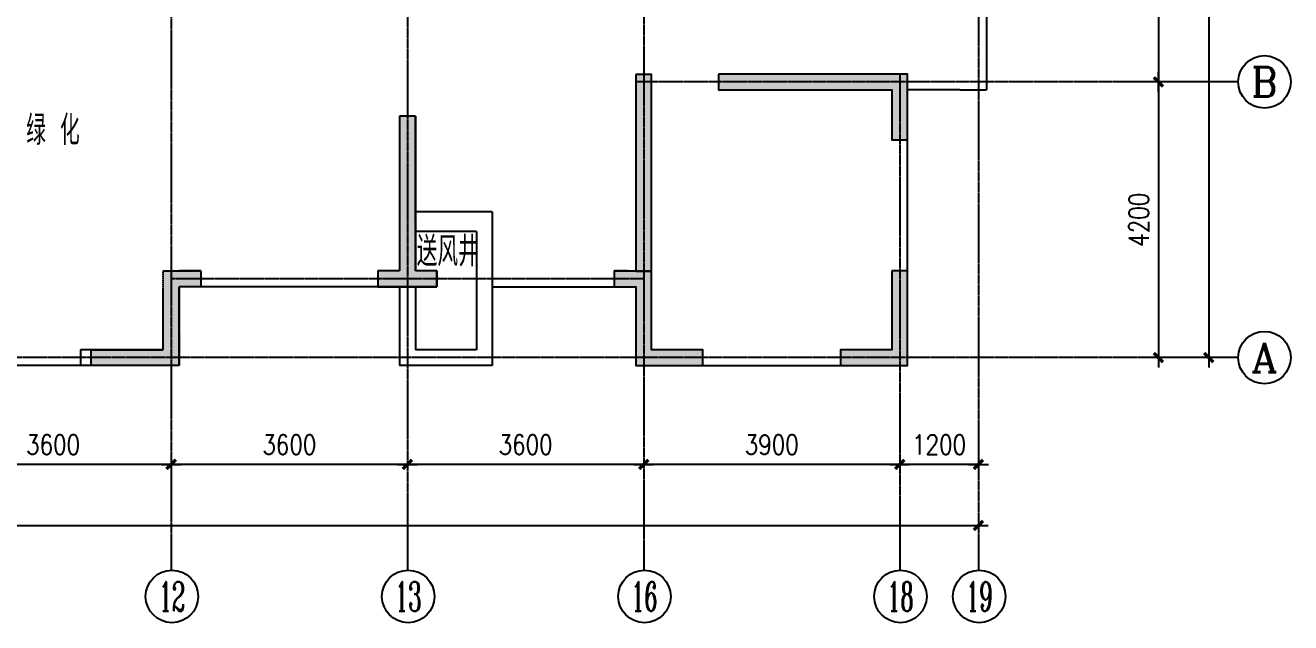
# Model space of a CAD drawing. Extents: x -170759 to 304867, y -311201 to 112352.
# Drawn here: x 212477 to 231757, y 30701 to 39802 of the extents above; entities that cross this region are included whole.
import ezdxf
from ezdxf.enums import TextEntityAlignment as Align

# ---------------------------------------------------------------- set-up
doc = ezdxf.new("R2010")
doc.units = 0
for name, pattern in [('ACAD_ISO04W100', [30.5, 24, -3, 0.5, -3]), ('DASH', [0.35, 0.25, -0.1]), ('DOTE', [2.42, 2, -0.2, 0.02, -0.2])]:
    doc.linetypes.add(name, pattern=pattern)
doc.layers.get('0').update_dxf_attribs({"linetype": 'CONTINUOUS'})
doc.layers.get('DEFPOINTS').update_dxf_attribs({"linetype": 'CONTINUOUS'})
for name, color, linetype in [('AXIS', 3, 'CONTINUOUS'), ('AXIS_TEXT', 7, 'CONTINUOUS'), ('DOOR', 2, 'CONTINUOUS'), ('DOTE', 251, 'CONTINUOUS'), ('TEX', 7, 'CONTINUOUS'), ('TXT', 3, 'CONTINUOUS'), ('WALL', 7, 'CONTINUOUS'), ('ZXX', 2, 'ACAD_ISO04W100')]:
    doc.layers.add(name, color=color, linetype=linetype)
doc.styles.add('COMPLEX', font='COMPLEX')
doc.styles.add('DIM_FONT', font='SIMPLEX.shx', dxfattribs={"width": 0.8})
doc.styles.add('HZTXT', font='txt.shx', dxfattribs={"width": 0.8, "bigfont": 'hztxt.shx'})
doc.styles.add('HZXXX', font='romans', dxfattribs={"width": 0.7, "bigfont": 'hzs'})
doc.dimstyles.new('AXIS', dxfattribs={"dimtxt": 300, "dimasz": 1, "dimexe": 250, "dimexo": 300, "dimgap": 150, "dimtad": 1, "dimdec": 0, "dimdsep": 46, "dimtxsty": 'DIM_FONT', "dimblk": '_DIMX', "dimblk1": '_DIMX', "dimblk2": '_DIMX', "dimcen": 2.5, "dimse1": 1, "dimse2": 1, "dimclrd": 3, "dimclre": 3, "dimclrt": 7, "dimadec": 0, "dimazin": 0, "dimtfac": 1, "dimtdec": 0, "dimtix": 1, "dimtmove": 2, "dimatfit": 3, "dimldrblk": '_DIMX', "dimfxl": 0, "dimtolj": 1, "dimtzin": 0, "dimarcsym": 0})

# ---------------------------------------------------------------- blocks, each defined once
blk = doc.blocks.new('_DIMX')
blk.add_line((-150, 0), (150, 0))
at = {"const_width": 50}
blk.add_lwpolyline([(-70, -70), (70, 70)], dxfattribs=at)
blk = doc.blocks.new('_AXISO')
blk.add_circle((0, 0), 0.5)
at = {"layer": 'AXIS_TEXT', "style": 'COMPLEX', "width": 1.041667}
blk.add_attdef('A', text='', height=0.56, dxfattribs=at).set_placement((-0.25, -0.28), (0.25, -0.28), align=Align.FIT)
blk = doc.blocks.new('*D348')
at = {"layer": 'AXIS', "color": 3, "lineweight": -2}
blk.add_line((226999, 33113), (225801, 33113), dxfattribs=at)
at = {"layer": 'DEFPOINTS', "color": 0}
for p in [(227000, 36640), (225800, 33974), (225800, 33113)]:
    blk.add_point(p, dxfattribs=at)
at = {"layer": 'AXIS', "color": 3, "lineweight": -2, "rotation": 180}
blk.add_blockref('_DIMX', (225800, 33113), dxfattribs=at)
at = {"layer": 'AXIS', "color": 3, "lineweight": -2}
blk.add_blockref('_DIMX', (227000, 33113), dxfattribs=at)
at = {"layer": 'AXIS', "color": 7, "insert": (226400, 33413), "char_height": 300, "attachment_point": 5, "style": 'DIM_FONT'}
blk.add_mtext('\\A1;1200', dxfattribs=at)
blk = doc.blocks.new('*D349')
at = {"layer": 'AXIS', "color": 3, "lineweight": -2}
blk.add_line((218299, 33113), (214701, 33113), dxfattribs=at)
at = {"layer": 'DEFPOINTS', "color": 0}
for p in [(214700, 33974), (218300, 33974), (214700, 33113)]:
    blk.add_point(p, dxfattribs=at)
at = {"layer": 'AXIS', "color": 3, "lineweight": -2, "rotation": 180}
blk.add_blockref('_DIMX', (214700, 33113), dxfattribs=at)
at = {"layer": 'AXIS', "color": 3, "lineweight": -2}
blk.add_blockref('_DIMX', (218300, 33113), dxfattribs=at)
at = {"layer": 'AXIS', "color": 7, "insert": (216500, 33413), "char_height": 300, "attachment_point": 5, "style": 'DIM_FONT'}
blk.add_mtext('\\A1;3600', dxfattribs=at)
blk = doc.blocks.new('*D350')
at = {"layer": 'AXIS', "color": 3, "lineweight": -2}
blk.add_line((221899, 33113), (218301, 33113), dxfattribs=at)
at = {"layer": 'DEFPOINTS', "color": 0}
for p in [(218300, 33974), (221900, 33974), (218300, 33113)]:
    blk.add_point(p, dxfattribs=at)
at = {"layer": 'AXIS', "color": 3, "lineweight": -2, "rotation": 180}
blk.add_blockref('_DIMX', (218300, 33113), dxfattribs=at)
at = {"layer": 'AXIS', "color": 3, "lineweight": -2}
blk.add_blockref('_DIMX', (221900, 33113), dxfattribs=at)
at = {"layer": 'AXIS', "color": 7, "insert": (220100, 33413), "char_height": 300, "attachment_point": 5, "style": 'DIM_FONT'}
blk.add_mtext('\\A1;3600', dxfattribs=at)
blk = doc.blocks.new('*D356')
at = {"layer": 'AXIS', "color": 3, "lineweight": -2}
blk.add_line((214699, 33113), (211101, 33113), dxfattribs=at)
at = {"layer": 'DEFPOINTS', "color": 0}
for p in [(211100, 33974), (214700, 33974), (211100, 33113)]:
    blk.add_point(p, dxfattribs=at)
at = {"layer": 'AXIS', "color": 3, "lineweight": -2, "rotation": 180}
blk.add_blockref('_DIMX', (211100, 33113), dxfattribs=at)
at = {"layer": 'AXIS', "color": 3, "lineweight": -2}
blk.add_blockref('_DIMX', (214700, 33113), dxfattribs=at)
at = {"layer": 'AXIS', "color": 7, "insert": (212900, 33413), "char_height": 300, "attachment_point": 5, "style": 'DIM_FONT'}
blk.add_mtext('\\A1;3600', dxfattribs=at)
blk = doc.blocks.new('*D361')
at = {"layer": 'AXIS', "color": 3, "lineweight": -2}
blk.add_line((225799, 33113), (221901, 33113), dxfattribs=at)
at = {"layer": 'DEFPOINTS', "color": 0}
for p in [(221900, 33974), (225800, 33974), (221900, 33113)]:
    blk.add_point(p, dxfattribs=at)
at = {"layer": 'AXIS', "color": 3, "lineweight": -2, "rotation": 180}
blk.add_blockref('_DIMX', (221900, 33113), dxfattribs=at)
at = {"layer": 'AXIS', "color": 3, "lineweight": -2}
blk.add_blockref('_DIMX', (225800, 33113), dxfattribs=at)
at = {"layer": 'AXIS', "color": 7, "insert": (223850, 33413), "char_height": 300, "attachment_point": 5, "style": 'DIM_FONT'}
blk.add_mtext('\\A1;3900', dxfattribs=at)
blk = doc.blocks.new('*D362')
at = {"layer": 'AXIS', "color": 3, "lineweight": -2}
blk.add_line((229743, 42239), (229743, 38941), dxfattribs=at)
at = {"layer": 'DEFPOINTS', "color": 0}
for p in [(227876, 42240), (227876, 38940), (229743, 38940)]:
    blk.add_point(p, dxfattribs=at)
at = {"layer": 'AXIS', "color": 3, "lineweight": -2}
for p, rotation in [((229743, 42240), 90), ((229743, 38940), 270)]:
    blk.add_blockref('_DIMX', p, dxfattribs=dict(at, rotation=rotation))
at = {"layer": 'AXIS', "color": 7, "insert": (229443, 40590), "char_height": 300, "attachment_point": 5, "rotation": 90, "style": 'DIM_FONT'}
blk.add_mtext('\\A1;3300', dxfattribs=at)
blk = doc.blocks.new('*D363')
at = {"layer": 'AXIS', "color": 3, "lineweight": -2}
blk.add_line((230508, 49139), (230508, 34741), dxfattribs=at)
at = {"layer": 'DEFPOINTS', "color": 0}
for p in [(228794, 49140), (228794, 34740), (230508, 34740)]:
    blk.add_point(p, dxfattribs=at)
at = {"layer": 'AXIS', "color": 3, "lineweight": -2}
for p, rotation in [((230508, 49140), 90), ((230508, 34740), 270)]:
    blk.add_blockref('_DIMX', p, dxfattribs=dict(at, rotation=rotation))
at = {"layer": 'AXIS', "color": 7, "insert": (230170, 41634), "char_height": 300, "attachment_point": 5, "rotation": 90, "style": 'DIM_FONT'}
blk.add_mtext('\\A1;14400', dxfattribs=at)
blk = doc.blocks.new('*D364')
at = {"layer": 'AXIS', "color": 3, "lineweight": -2}
blk.add_line((229743, 38939), (229743, 34741), dxfattribs=at)
at = {"layer": 'DEFPOINTS', "color": 0}
for p in [(227876, 38940), (227876, 34740), (229743, 34740)]:
    blk.add_point(p, dxfattribs=at)
at = {"layer": 'AXIS', "color": 3, "lineweight": -2}
for p, rotation in [((229743, 38940), 90), ((229743, 34740), 270)]:
    blk.add_blockref('_DIMX', p, dxfattribs=dict(at, rotation=rotation))
at = {"layer": 'AXIS', "color": 7, "insert": (229443, 36840), "char_height": 300, "attachment_point": 5, "rotation": 90, "style": 'DIM_FONT'}
blk.add_mtext('\\A1;4200', dxfattribs=at)

msp = doc.modelspace()

# ---------------------------------------------------------------- hatches: boundary and pattern name
at = {"layer": 'ZXX'}
msp.add_hatch(color=256, dxfattribs=at).paths.add_polyline_path([(221779.50572, 39051.45781), (222019.50572, 39051.45781), (222019.50572, 36058.05454), (221779.50572, 36058.72064)])
h = msp.add_hatch(color=256, dxfattribs=at)
h.paths.add_polyline_path([(223039.50572, 39059.63652), (225799.50572, 39059.63652), (225799.50572, 38939.63652), (223039.50572, 38939.63652)])
h.paths.add_polyline_path([(223039.50572, 38939.63652), (225799.50572, 38939.63652), (225799.50572, 38059.63652), (225679.50572, 38059.63652), (225679.50572, 38819.63652), (223039.50572, 38819.63652)])
h.paths.add_polyline_path([(225799.50572, 38939.63652), (225919.50572, 38939.63652), (225919.50572, 38059.63652), (225799.50572, 38059.63652)])
h.paths.add_polyline_path([(225799.50572, 39059.63652), (225919.50572, 39059.63652), (225919.50572, 38939.63652), (225799.50572, 38939.63652)])
h = msp.add_hatch(color=256, dxfattribs=at)
h.paths.add_polyline_path([(218299.50572, 38419.63652), (218419.50572, 38419.63652), (218419.50572, 36059.63652), (218749.50572, 36059.63652), (218749.50572, 35939.63652), (218299.50572, 35939.63652)])
h.paths.add_polyline_path([(218179.50572, 38419.63652), (218299.50572, 38419.63652), (218299.50572, 35939.63652), (217849.50572, 35939.63652), (217849.50572, 36059.63652), (218179.50572, 36059.63652)])
h.paths.add_polyline_path([(217849.50572, 35939.63652), (218299.50572, 35939.63652), (218299.50572, 35819.63652), (217849.50572, 35819.63652)])
h.paths.add_polyline_path([(218299.50572, 35939.63652), (218749.50572, 35939.63652), (218749.50572, 35819.63652), (218299.50572, 35819.63652)])
h = msp.add_hatch(color=256, dxfattribs=at)
h.paths.add_polyline_path([(214699.50572, 36059.63652), (215149.50572, 36059.63652), (215149.50572, 35939.63652), (214699.50572, 35939.63652)])
h.paths.add_polyline_path([(214699.50572, 35939.63652), (215149.50572, 35939.63652), (215149.50572, 35819.63652), (214819.50572, 35819.63652), (214819.50572, 34739.63652), (214699.50572, 34739.63652)])
h.paths.add_polyline_path([(214579.50572, 36059.63652), (214699.50572, 36059.63652), (214699.50572, 34739.63652), (213479.50572, 34739.63652), (213479.50572, 34859.63652), (214579.50572, 34859.63652)])
h.paths.add_polyline_path([(213479.50572, 34739.63652), (214699.50572, 34739.63652), (214699.50572, 34619.63652), (213479.50572, 34619.63652)])
h.paths.add_polyline_path([(214699.50572, 34739.63652), (214819.50572, 34739.63652), (214819.50572, 34619.63652), (214699.50572, 34619.63652)])
h = msp.add_hatch(color=256, dxfattribs=at)
h.paths.add_polyline_path([(221449.50572, 35939.63652), (221899.50572, 35939.63652), (221899.50572, 34739.63652), (221779.50572, 34739.63652), (221779.50572, 35819.63652), (221449.50572, 35819.63652)])
h.paths.add_polyline_path([(221449.50572, 36059.63652), (221899.50572, 36058.38759), (221899.50572, 35939.63652), (221449.50572, 35939.63652)])
h.paths.add_polyline_path([(221899.50572, 36058.38759), (222019.50572, 36058.05454), (222019.50572, 34859.63652), (222799.50572, 34859.63652), (222799.50572, 34739.63652), (221899.50572, 34739.63652)])
h.paths.add_polyline_path([(221779.50572, 34739.63652), (221799.50572, 34739.63652), (221899.50572, 34739.63652), (221899.50572, 34619.63652), (221779.50572, 34619.63652)])
h.paths.add_polyline_path([(221899.50572, 34739.63652), (222799.50572, 34739.63652), (222799.50572, 34619.63652), (221899.50572, 34619.63652)])
h = msp.add_hatch(color=256, dxfattribs=at)
h.paths.add_polyline_path([(225679.50572, 36059.63652), (225799.50572, 36059.63652), (225799.50572, 34739.63652), (224899.50572, 34739.63652), (224899.50572, 34859.63652), (225679.50572, 34859.63652)])
h.paths.add_polyline_path([(225799.50572, 36059.63652), (225919.50572, 36059.63652), (225919.50572, 34739.63652), (225799.50572, 34739.63652)])
h.paths.add_polyline_path([(224899.50572, 34739.63652), (225799.50572, 34739.63652), (225799.50572, 34619.63652), (224899.50572, 34619.63652)])
h.paths.add_polyline_path([(225799.50572, 34739.63652), (225919.50572, 34739.63652), (225919.50572, 34619.63652), (225799.50572, 34619.63652)])

# ---------------------------------------------------------------- linework, layer by layer
at = {"layer": 'AXIS'}
for p, q in [((230956.70671, 38939.63652), (229320.10134, 38939.63652)), ((230956.70671, 34739.63652), (229442.67547, 34739.63652)), ((214699.50572, 31932.34873), (214699.50572, 31501.22938)), ((218299.50572, 31932.34873), (218299.50572, 31501.22938)), ((221899.50572, 31932.34873), (221899.50572, 31501.22938)), ((225799.50572, 31932.34873), (225799.50572, 31501.22938)), ((226999.50572, 31932.34873), (226999.50572, 31501.22938))]:
    msp.add_line(p, q, dxfattribs=at)
at = {"layer": 'DOOR', "linetype": 'DASH'}
for p, q in [((227119.50572, 40139.63652), (227119.50572, 38819.63652)), ((225919.50572, 34619.63652), (225919.50572, 39059.63652)), ((226719.50572, 38819.63652), (225919.50572, 38819.63652)), ((226719.50572, 38819.63652), (227119.50572, 38819.63652)), ((217849.50572, 35819.63652), (215149.50572, 35819.63652)), ((219589.50572, 35819.63652), (221449.50572, 35819.63652)), ((213319.50572, 34619.63652), (211219.50572, 34619.63652)), ((222799.50572, 34619.63652), (224899.50572, 34619.63652))]:
    msp.add_line(p, q, dxfattribs=at)
at = {"layer": 'DOOR'}
for p, q in [((219589.50572, 36959.63652), (218419.50572, 36959.63652)), ((219589.50572, 36959.63652), (219589.50572, 34619.63652)), ((219349.50572, 36659.63652), (218419.50572, 36659.63652)), ((219349.50572, 36659.63652), (219349.50572, 34859.63652)), ((218179.50572, 35819.63652), (218179.50572, 34619.63652)), ((218419.50572, 35819.63652), (218419.50572, 34859.63652)), ((219349.50572, 34859.63652), (218419.50572, 34859.63652)), ((219589.50572, 34619.63652), (218179.50572, 34619.63652))]:
    msp.add_line(p, q, dxfattribs=at)
at = {"layer": 'DOTE', "linetype": 'DOTE', "ltscale": 0.5}
for p, q in [((226999.50572, 51580.71952), (226999.50572, 31719.02582)), ((218299.50572, 43019.63652), (218299.50572, 31719.02582)), ((214699.50572, 40859.63652), (214699.50572, 31719.02582)), ((221899.50572, 40739.63652), (221899.50572, 31719.02582)), ((225799.50572, 39059.63652), (225799.50572, 31719.02582)), ((230042.56401, 38939.63652), (221779.50572, 38939.63652)), ((221899.50572, 35939.63652), (214699.50572, 35939.63652)), ((230042.56401, 34739.63652), (211099.50572, 34739.63652))]:
    msp.add_line(p, q, dxfattribs=at)
at = {"layer": 'WALL'}
for p, q in [((218419.50572, 38419.63652), (218179.50572, 38419.63652)), ((218179.50572, 38419.63652), (218179.50572, 36059.63652)), ((218419.50572, 38419.63652), (218419.50572, 36059.63652)), ((215149.50572, 36059.63652), (214819.50572, 36059.63652)), ((215149.50572, 36059.63652), (215149.50572, 35819.63652)), ((217849.50572, 36059.63652), (217849.50572, 35819.63652)), ((218179.50572, 36059.63652), (217849.50572, 36059.63652)), ((218749.50572, 36059.63652), (218419.50572, 36059.63652)), ((218749.50572, 36059.63652), (218749.50572, 35819.63652)), ((215149.50572, 35819.63652), (214819.50572, 35819.63652)), ((214819.50572, 34619.63652), (214819.50572, 35819.63652)), ((218749.50572, 35819.63652), (217849.50572, 35819.63652)), ((214579.50572, 34859.63652), (213319.50572, 34859.63652)), ((213319.50572, 34859.63652), (213319.50572, 34619.63652)), ((213319.50572, 34839.63652), (213319.50572, 34619.63652)), ((214819.50572, 34619.63652), (213319.50572, 34619.63652))]:
    msp.add_line(p, q, dxfattribs=at)
for points in [[(221779.50572, 39051.45781), (221779.50572, 36058.72064), (221449.50572, 36058.72064), (221449.50572, 35819.63652), (221779.50572, 35819.63652), (221779.50572, 34619.63652), (222799.50572, 34619.63652), (222799.50572, 34859.63652), (222019.50572, 34859.63652), (222019.50572, 39051.45781)], [(223039.50572, 39059.63652), (223039.50572, 38819.63652), (225679.50572, 38819.63652), (225679.50572, 38059.63652), (225919.50572, 38059.63652), (225919.50572, 39059.63652)], [(225679.50572, 36059.63652), (225679.50572, 34859.63652), (224899.50572, 34859.63652), (224899.50572, 34619.63652), (225919.50572, 34619.63652), (225919.50572, 36059.63652)]]:
    msp.add_lwpolyline(points, close=True, dxfattribs=at)
at = {"layer": 'ZXX'}
for points in [[(222019.50572, 36058.05454), (222019.50572, 39051.45781), (221779.50572, 39051.45781), (221779.50572, 36058.05454), (222019.50572, 36058.05454)], [(225679.50572, 38059.63652), (225919.50572, 38059.63652), (225919.50572, 39059.63652), (223039.50572, 39059.63652), (223039.50572, 38819.63652), (225679.50572, 38819.63652), (225679.50572, 38059.63652)], [(218749.50572, 35819.63652), (218749.50572, 36059.63652), (218419.50572, 36059.63652), (218419.50572, 38419.63652), (218179.50572, 38419.63652), (218179.50572, 36059.63652), (217849.50572, 36059.63652), (217849.50572, 35819.63652), (218749.50572, 35819.63652)], [(213479.50572, 34619.63652), (213479.50572, 34859.63652), (214579.50572, 34859.63652), (214579.50572, 36059.63652), (215149.50572, 36059.63652), (215149.50572, 35819.63652), (214819.50572, 35819.63652), (214819.50572, 34619.63652), (213479.50572, 34619.63652)], [(222799.50572, 34619.63652), (222799.50572, 34859.63652), (222019.50572, 34859.63652), (222019.50572, 36058.05454), (221449.50572, 36059.63652), (221449.50572, 35819.63652), (221779.50572, 35819.63652), (221779.50572, 34619.63652), (222799.50572, 34619.63652)], [(225919.50572, 36059.63652), (225679.50572, 36059.63652), (225679.50572, 34859.63652), (224899.50572, 34859.63652), (224899.50572, 34619.63652), (225919.50572, 34619.63652), (225919.50572, 36059.63652)]]:
    msp.add_lwpolyline(points, dxfattribs=at)

# ---------------------------------------------------------------- block references
at = {"layer": 'AXIS'}
ref = msp.add_blockref('_AXISO', (231356.70671, 38939.63652), dxfattribs=dict(at, xscale=800, yscale=800, zscale=800))
ref.add_attrib('A', 'B', dxfattribs={"layer": 'AXIS_TEXT', "height": 448, "style": 'COMPLEX', "width": 1.102941}).set_placement((231156.70671, 38715.63652), (231556.70671, 38715.63652), align=Align.FIT)
at = {"layer": 'AXIS', "xscale": 800, "yscale": 800, "zscale": 800}
msp.add_blockref('_AXISO', (231356.70671, 34739.63652), dxfattribs=at).add_auto_attribs({'A': 'A'})
at = {"layer": 'AXIS'}
ref = msp.add_blockref('_AXISO', (214710.61231, 31101.3836), dxfattribs=dict(at, xscale=800, yscale=800, zscale=800))
ref.add_attrib('A', '12', dxfattribs={"layer": 'AXIS_TEXT', "height": 448, "style": 'COMPLEX', "width": 0.646552}).set_placement((214510.61231, 30877.3836), (214910.61231, 30877.3836), align=Align.FIT)
ref = msp.add_blockref('_AXISO', (218310.61231, 31101.3836), dxfattribs=dict(at, xscale=800, yscale=800, zscale=800))
ref.add_attrib('A', '13', dxfattribs={"layer": 'AXIS_TEXT', "height": 448, "style": 'COMPLEX', "width": 0.646552}).set_placement((218110.61231, 30877.3836), (218510.61231, 30877.3836), align=Align.FIT)
ref = msp.add_blockref('_AXISO', (221910.61231, 31101.3836), dxfattribs=dict(at, xscale=800, yscale=800, zscale=800))
ref.add_attrib('A', '16', dxfattribs={"layer": 'AXIS_TEXT', "height": 448, "style": 'COMPLEX', "width": 0.646552}).set_placement((221710.61231, 30877.3836), (222110.61231, 30877.3836), align=Align.FIT)
ref = msp.add_blockref('_AXISO', (225810.61231, 31101.3836), dxfattribs=dict(at, xscale=800, yscale=800, zscale=800))
ref.add_attrib('A', '18', dxfattribs={"layer": 'AXIS_TEXT', "height": 448, "style": 'COMPLEX', "width": 0.646552}).set_placement((225610.61231, 30877.3836), (226010.61231, 30877.3836), align=Align.FIT)
ref = msp.add_blockref('_AXISO', (227010.61231, 31101.3836), dxfattribs=dict(at, xscale=800, yscale=800, zscale=800))
ref.add_attrib('A', '19', dxfattribs={"layer": 'AXIS_TEXT', "height": 448, "style": 'COMPLEX', "width": 0.646552}).set_placement((226810.61231, 30877.3836), (227210.61231, 30877.3836), align=Align.FIT)

# ---------------------------------------------------------------- texts
at = {"layer": 'TEX', "color": 3, "style": 'HZXXX', "text_generation_flag": 6, "width": 0.7}
msp.add_text('绿 化', height=450, rotation=180, dxfattribs=at).set_placement((212491.11073, 37979.05155))
at = {"layer": 'TXT', "color": 3, "linetype": 'Continuous', "style": 'HZTXT', "width": 0.7}
msp.add_text('送风井', height=450, dxfattribs=at).set_placement((218441.08913, 36132.33177, 0))

# ---------------------------------------------------------------- dimensions: what is measured, and where the dimension line sits
at = {"layer": 'AXIS'}
dim = msp.add_linear_dim(base=(230508.16234, 34739.63652), p1=(228793.72479, 49139.63652), p2=(228793.72479, 34739.63652), angle=90, dimstyle='AXIS', dxfattribs=at)
dim.commit()
dim.dimension.update_dxf_attribs({"geometry": '*D363', "text_midpoint": (230170.18462, 41633.71312), "dimtype": 160})
for base, p1, p2, picture, middle in [((229742.54397, 38939.63652), (227876.05356, 42239.63652), (227876.05356, 38939.63652), '*D362', (229442.54397, 40589.63652)), ((229742.54397, 34739.63652), (227876.05356, 38939.63652), (227876.05356, 34739.63652), '*D364', (229442.54397, 36839.63652))]:
    dim = msp.add_linear_dim(base=base, p1=p1, p2=p2, angle=90, dimstyle='AXIS', override={"dimse1": 1}, dxfattribs=at)
    dim.commit()
    dim.dimension.update_dxf_attribs({"geometry": picture, "text_midpoint": middle})
dim = msp.add_linear_dim(base=(225799.50572, 33113.23569), p1=(226999.50572, 36639.63652), p2=(225799.50572, 33973.70595), dimstyle='AXIS', dxfattribs=at)
dim.commit()
dim.dimension.update_dxf_attribs({"geometry": '*D348', "text_midpoint": (226399.50572, 33413.23569)})
for base, p1, p2, picture, middle in [((211099.50572, 33113.23569), (214699.50572, 33973.70595), (211099.50572, 33973.70595), '*D356', (212899.50572, 33413.23569)), ((214699.50572, 33113.23569), (218299.50572, 33973.70595), (214699.50572, 33973.70595), '*D349', (216499.50572, 33413.23569)), ((218299.50572, 33113.23569), (221899.50572, 33973.70595), (218299.50572, 33973.70595), '*D350', (220099.50572, 33413.23569)), ((221899.50572, 33113.23569), (225799.50572, 33973.70595), (221899.50572, 33973.70595), '*D361', (223849.50572, 33413.23569))]:
    dim = msp.add_linear_dim(base=base, p1=p1, p2=p2, dimstyle='AXIS', override={"dimse1": 1}, dxfattribs=at)
    dim.commit()
    dim.dimension.update_dxf_attribs({"geometry": picture, "text_midpoint": middle})
msp.add_linear_dim(base=(226999.50572, 32182.34873), p1=(195199.50572, 33866.47956), p2=(226999.50572, 33866.47956), location=(210449.01809, 32482.34873), dimstyle='AXIS', dxfattribs=at).render()

doc.saveas('drawing.dxf')
